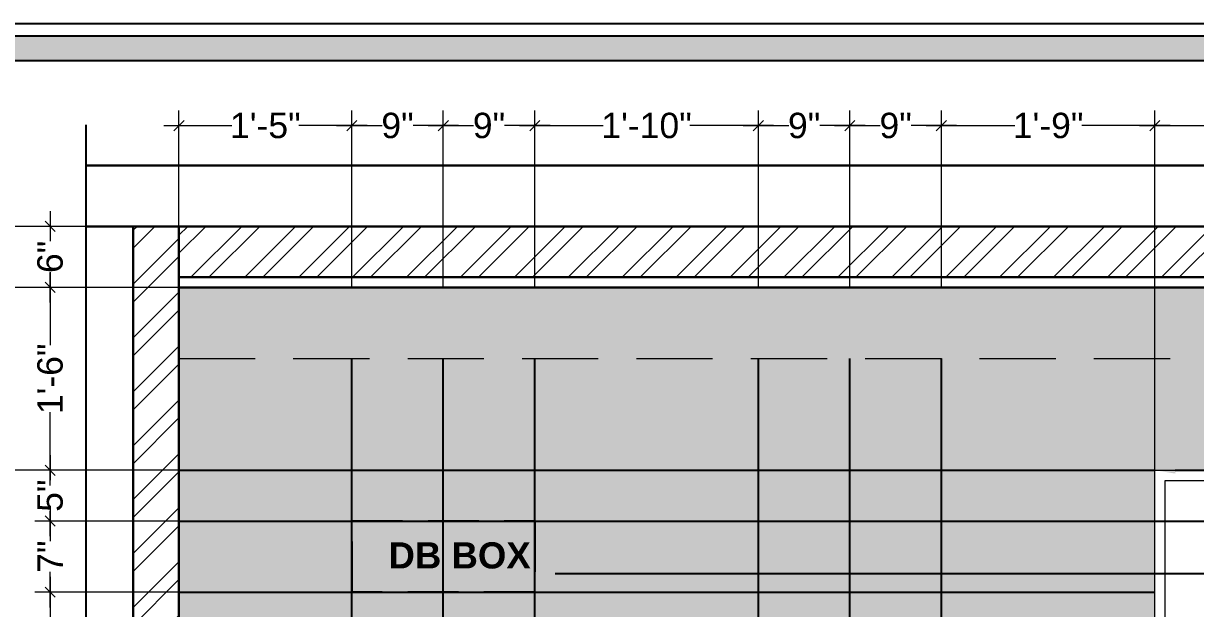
# Model space of a CAD drawing. Header units: millimetres. Extents: x 143362 to 145167, y -178521 to -176194.
# Drawn here: x 143841.9 to 143957.2, y -178317.7 to -178260.1 of the extents above; entities that cross this region are included whole.
import ezdxf
from ezdxf import colors
from ezdxf.entities.mleader import LeaderData, LeaderLine
from ezdxf.math import Vec2, Vec3

# ---------------------------------------------------------------- set-up
doc = ezdxf.new("R2010")
doc.units = ezdxf.units.MM
doc.header["$MEASUREMENT"] = 0
doc.header["$PDMODE"] = 2
doc.linetypes.add('00 . GROUND FLOOR$0$DASHED', pattern=[0.75, 0.5, -0.25])
doc.linetypes.add('DASHED2', pattern=[0.375, 0.25, -0.125])
doc.layers.get('Defpoints').update_dxf_attribs({"color": 220})
doc.layers.add('AR HATCH-7', color=7, linetype='Continuous')
for name, color, linetype, lineweight in [('FURNITURE', 32, 'Continuous', 9), ('FURNITURE-1', 252, 'Continuous', 13), ('GF FALSE CEILING', 6, 'Continuous', 35), ('Labelling', 1, 'Continuous', 25), ('NAME PLATE', 7, 'Continuous', 25), ('SECTION ( SLAB PLine )', 104, 'Continuous', 30), ('Text', 7, 'Continuous', 15), ('wall', 7, 'Continuous', 30)]:
    doc.layers.add(name, color=color, linetype=linetype, lineweight=lineweight)
doc.styles.add('Aerial', font='arial.ttf')
doc.styles.get("Standard").update_dxf_attribs({"font": 'arial.ttf', "height": 6})
doc.styles.add('style4', font='ARIALN.TTF')
doc.dimstyles.new('Cn_BT_9 ( BOLD )', dxfattribs={"dimtxt": 2.5, "dimasz": 1, "dimexe": 1.5, "dimexo": 0, "dimgap": 0.09, "dimtad": 0, "dimdec": 0, "dimzin": 3, "dimdsep": 46, "dimlunit": 4, "dimtxsty": 'Aerial', "dimblk": 'OBLIQUE', "dimcen": 0.09, "dimdle": 1.5, "dimclrd": 1, "dimclre": 1, "dimclrt": 5, "dimadec": 0, "dimazin": 0, "dimtfac": 0.75, "dimtdec": 0, "dimtofl": 0, "dimtmove": 0, "dimatfit": 3, "dimldrblk": 'OBLIQUE', "dimfxl": 0, "dimtolj": 1, "dimtzin": 0, "dimlwd": 15, "dimlwe": 15, "dimarcsym": 0})

# ---------------------------------------------------------------- blocks, each defined once
blk = doc.blocks.new('_Oblique')
at = {"layer": 'wall', "color": 0, "lineweight": -2}
blk.add_line((-0.5, -0.5), (0.5, 0.5), dxfattribs=at)
blk = doc.blocks.new('*D49')
at = {"layer": 'Defpoints', "color": 0, "ltscale": 10, "transparency": 16777216}
for p in [(143857.24, -178304.07), (143844.57, -178309.07), (143857.24, -178309.07)]:
    blk.add_point(p, dxfattribs=at)
at = {"layer": 'FURNITURE', "color": 1, "lineweight": 15, "ltscale": 10, "transparency": 16777216}
for p, q in [((143844.57, -178302.57), (143844.57, -178305.04)), ((143857.24, -178304.07), (143843.07, -178304.07)), ((143844.57, -178310.57), (143844.57, -178308.09)), ((143857.24, -178309.07), (143843.07, -178309.07))]:
    blk.add_line(p, q, dxfattribs=at)
for p, rotation in [((143844.57, -178304.07), 90), ((143844.57, -178309.07), 270)]:
    blk.add_blockref('_Oblique', p, dxfattribs=dict(at, rotation=rotation))
at = {"layer": 'FURNITURE', "color": 5, "lineweight": 30, "ltscale": 10, "transparency": 16777216, "insert": (143844.57, -178306.57), "char_height": 2.5, "attachment_point": 5, "rotation": 90, "style": 'Aerial'}
blk.add_mtext('\\A1;5"', dxfattribs=at)
blk = doc.blocks.new('*D50')
at = {"layer": 'Defpoints', "color": 0, "ltscale": 10, "transparency": 16777216}
for p in [(143857.24, -178309.07), (143844.57, -178316.07), (143857.24, -178316.07)]:
    blk.add_point(p, dxfattribs=at)
at = {"layer": 'FURNITURE', "color": 1, "lineweight": 15, "ltscale": 10, "transparency": 16777216}
for p, q in [((143844.57, -178307.57), (143844.57, -178311.05)), ((143857.24, -178309.07), (143843.07, -178309.07)), ((143844.57, -178317.57), (143844.57, -178314.08)), ((143857.24, -178316.07), (143843.07, -178316.07))]:
    blk.add_line(p, q, dxfattribs=at)
for p, rotation in [((143844.57, -178309.07), 90), ((143844.57, -178316.07), 270)]:
    blk.add_blockref('_Oblique', p, dxfattribs=dict(at, rotation=rotation))
at = {"layer": 'FURNITURE', "color": 5, "lineweight": 30, "ltscale": 10, "transparency": 16777216, "insert": (143844.57, -178312.57), "char_height": 2.5, "attachment_point": 5, "rotation": 90, "style": 'Aerial'}
blk.add_mtext('\\A1;7"', dxfattribs=at)
blk = doc.blocks.new('*D51')
at = {"layer": 'Defpoints', "color": 0, "ltscale": 10, "transparency": 16777216}
for p in [(143857.24, -178316.07), (143844.57, -178325.07), (143905.24, -178325.07)]:
    blk.add_point(p, dxfattribs=at)
at = {"layer": 'FURNITURE', "color": 1, "lineweight": 15, "ltscale": 10, "transparency": 16777216}
for p, q in [((143844.57, -178314.57), (143844.57, -178319.04)), ((143857.24, -178316.07), (143843.07, -178316.07)), ((143844.57, -178326.57), (143844.57, -178322.09)), ((143905.24, -178325.07), (143843.07, -178325.07))]:
    blk.add_line(p, q, dxfattribs=at)
for p, rotation in [((143844.57, -178316.07), 90), ((143844.57, -178325.07), 270)]:
    blk.add_blockref('_Oblique', p, dxfattribs=dict(at, rotation=rotation))
at = {"layer": 'FURNITURE', "color": 5, "lineweight": 30, "ltscale": 10, "transparency": 16777216, "insert": (143844.57, -178320.57), "char_height": 2.5, "attachment_point": 5, "rotation": 90, "style": 'Aerial'}
blk.add_mtext('\\A1;9"', dxfattribs=at)
blk = doc.blocks.new('*D54')
at = {"layer": 'Defpoints', "color": 0, "ltscale": 10, "transparency": 16777216}
for p in [(143874.24, -178270.15), (143857.24, -178286.07), (143874.24, -178286.07)]:
    blk.add_point(p, dxfattribs=at)
at = {"layer": 'FURNITURE', "color": 1, "lineweight": 15, "ltscale": 10, "transparency": 16777216}
for p, q in [((143857.24, -178286.07), (143857.24, -178268.65)), ((143874.24, -178286.07), (143874.24, -178268.65)), ((143855.74, -178270.15), (143862.45, -178270.15)), ((143875.74, -178270.15), (143869.04, -178270.15))]:
    blk.add_line(p, q, dxfattribs=at)
at = {"layer": 'FURNITURE', "color": 1, "lineweight": 15, "ltscale": 10, "transparency": 16777216, "rotation": 180}
blk.add_blockref('_Oblique', (143857.24, -178270.15), dxfattribs=at)
at = {"layer": 'FURNITURE', "color": 1, "lineweight": 15, "ltscale": 10, "transparency": 16777216}
blk.add_blockref('_Oblique', (143874.24, -178270.15), dxfattribs=at)
at = {"layer": 'FURNITURE', "color": 5, "lineweight": 30, "ltscale": 10, "transparency": 16777216, "insert": (143865.74, -178270.15), "char_height": 2.5, "attachment_point": 5, "style": 'Aerial'}
blk.add_mtext('\\A1;1\'-5"', dxfattribs=at)
blk = doc.blocks.new('*D55')
at = {"layer": 'Defpoints', "color": 0, "ltscale": 10, "transparency": 16777216}
for p in [(143883.24, -178270.15), (143874.24, -178286.07), (143883.24, -178286.07)]:
    blk.add_point(p, dxfattribs=at)
at = {"layer": 'FURNITURE', "color": 1, "lineweight": 15, "ltscale": 10, "transparency": 16777216}
for p, q in [((143874.24, -178286.07), (143874.24, -178268.65)), ((143883.24, -178286.07), (143883.24, -178268.65)), ((143872.74, -178270.15), (143877.22, -178270.15)), ((143884.74, -178270.15), (143880.27, -178270.15))]:
    blk.add_line(p, q, dxfattribs=at)
at = {"layer": 'FURNITURE', "color": 1, "lineweight": 15, "ltscale": 10, "transparency": 16777216, "rotation": 180}
blk.add_blockref('_Oblique', (143874.24, -178270.15), dxfattribs=at)
at = {"layer": 'FURNITURE', "color": 1, "lineweight": 15, "ltscale": 10, "transparency": 16777216}
blk.add_blockref('_Oblique', (143883.24, -178270.15), dxfattribs=at)
at = {"layer": 'FURNITURE', "color": 5, "lineweight": 30, "ltscale": 10, "transparency": 16777216, "insert": (143878.74, -178270.15), "char_height": 2.5, "attachment_point": 5, "style": 'Aerial'}
blk.add_mtext('\\A1;9"', dxfattribs=at)
blk = doc.blocks.new('*D56')
at = {"layer": 'Defpoints', "color": 0, "ltscale": 10, "transparency": 16777216}
for p in [(143953.24, -178270.15), (143932.24, -178286.07), (143953.24, -178304.07)]:
    blk.add_point(p, dxfattribs=at)
at = {"layer": 'FURNITURE', "color": 1, "lineweight": 15, "ltscale": 10, "transparency": 16777216}
for p, q in [((143932.24, -178286.07), (143932.24, -178268.65)), ((143953.24, -178304.07), (143953.24, -178268.65)), ((143930.74, -178270.15), (143939.45, -178270.15)), ((143954.74, -178270.15), (143946.04, -178270.15))]:
    blk.add_line(p, q, dxfattribs=at)
at = {"layer": 'FURNITURE', "color": 1, "lineweight": 15, "ltscale": 10, "transparency": 16777216, "rotation": 180}
blk.add_blockref('_Oblique', (143932.24, -178270.15), dxfattribs=at)
at = {"layer": 'FURNITURE', "color": 1, "lineweight": 15, "ltscale": 10, "transparency": 16777216}
blk.add_blockref('_Oblique', (143953.24, -178270.15), dxfattribs=at)
at = {"layer": 'FURNITURE', "color": 5, "lineweight": 30, "ltscale": 10, "transparency": 16777216, "insert": (143942.74, -178270.15), "char_height": 2.5, "attachment_point": 5, "style": 'Aerial'}
blk.add_mtext('\\A1;1\'-9"', dxfattribs=at)
blk = doc.blocks.new('*D57')
at = {"layer": 'Defpoints', "color": 0, "ltscale": 10, "transparency": 16777216}
for p in [(143989.24, -178270.15), (143953.24, -178304.07), (143989.24, -178304.07)]:
    blk.add_point(p, dxfattribs=at)
at = {"layer": 'FURNITURE', "color": 1, "lineweight": 15, "ltscale": 10, "transparency": 16777216}
for p, q in [((143953.24, -178304.07), (143953.24, -178268.65)), ((143989.24, -178304.07), (143989.24, -178268.65)), ((143951.74, -178270.15), (143967.83, -178270.15)), ((143990.74, -178270.15), (143974.66, -178270.15))]:
    blk.add_line(p, q, dxfattribs=at)
at = {"layer": 'FURNITURE', "color": 1, "lineweight": 15, "ltscale": 10, "transparency": 16777216, "rotation": 180}
blk.add_blockref('_Oblique', (143953.24, -178270.15), dxfattribs=at)
at = {"layer": 'FURNITURE', "color": 1, "lineweight": 15, "ltscale": 10, "transparency": 16777216}
blk.add_blockref('_Oblique', (143989.24, -178270.15), dxfattribs=at)
at = {"layer": 'FURNITURE', "color": 5, "lineweight": 30, "ltscale": 10, "transparency": 16777216, "insert": (143971.24, -178270.15), "char_height": 2.5, "attachment_point": 5, "style": 'Aerial'}
blk.add_mtext('\\A1;3\'-0"', dxfattribs=at)
blk = doc.blocks.new('LAYOUT FILE')
at = {"layer": 'NAME PLATE', "true_color": 0xd39e00}
h = blk.add_hatch(color=42, dxfattribs=at)
h.paths.add_polyline_path([(3346889.83, -513806.18), (3346889.83, -514260.7), (3347535.56, -514260.7), (3347535.56, -513806.18)])
h.paths.add_polyline_path([(3346894.36, -513810.71), (3347531.03, -513810.71), (3347531.03, -514256.17), (3346894.36, -514256.17)], flags=16)
at = {"layer": 'NAME PLATE', "color": 42, "true_color": 0xd39e00}
for points in [[(3346887.56, -513803.91), (3347537.83, -513803.91), (3347537.83, -514262.96), (3346887.56, -514262.96)], [(3346889.83, -513806.18), (3347535.56, -513806.18), (3347535.56, -514260.7), (3346889.83, -514260.7)], [(3346894.36, -513810.71), (3347531.03, -513810.71), (3347531.03, -514256.17), (3346894.36, -514256.17)]]:
    blk.add_lwpolyline(points, close=True, dxfattribs=at)
blk = doc.blocks.new('*D81')
at = {"layer": 'Defpoints', "color": 0, "ltscale": 10, "transparency": 16777216}
for p in [(143844.57, -178286.07), (143857.24, -178286.07), (143857.24, -178304.07)]:
    blk.add_point(p, dxfattribs=at)
at = {"layer": 'FURNITURE', "color": 1, "lineweight": 15, "ltscale": 10, "transparency": 16777216}
for p, q in [((143844.57, -178284.57), (143844.57, -178291.77)), ((143857.24, -178286.07), (143843.07, -178286.07)), ((143844.57, -178305.57), (143844.57, -178298.36)), ((143857.24, -178304.07), (143843.07, -178304.07))]:
    blk.add_line(p, q, dxfattribs=at)
for p, rotation in [((143844.57, -178286.07), 90), ((143844.57, -178304.07), 270)]:
    blk.add_blockref('_Oblique', p, dxfattribs=dict(at, rotation=rotation))
at = {"layer": 'FURNITURE', "color": 5, "lineweight": 30, "ltscale": 10, "transparency": 16777216, "insert": (143844.57, -178295.07), "char_height": 2.5, "attachment_point": 5, "rotation": 90, "style": 'Aerial'}
blk.add_mtext('\\A1;1\'-6"', dxfattribs=at)
blk = doc.blocks.new('*D82')
at = {"layer": 'Defpoints', "color": 0, "ltscale": 10, "transparency": 16777216}
for p in [(143844.57, -178280.07), (143857.24, -178280.07), (143857.24, -178286.07)]:
    blk.add_point(p, dxfattribs=at)
at = {"layer": 'FURNITURE', "color": 1, "lineweight": 15, "ltscale": 10, "transparency": 16777216}
for p, q in [((143844.57, -178278.57), (143844.57, -178281.53)), ((143857.24, -178280.07), (143843.07, -178280.07)), ((143844.57, -178287.57), (143844.57, -178284.6)), ((143857.24, -178286.07), (143843.07, -178286.07))]:
    blk.add_line(p, q, dxfattribs=at)
for p, rotation in [((143844.57, -178280.07), 90), ((143844.57, -178286.07), 270)]:
    blk.add_blockref('_Oblique', p, dxfattribs=dict(at, rotation=rotation))
at = {"layer": 'FURNITURE', "color": 5, "lineweight": 30, "ltscale": 10, "transparency": 16777216, "insert": (143844.57, -178283.07), "char_height": 2.5, "attachment_point": 5, "rotation": 90, "style": 'Aerial'}
blk.add_mtext('\\A1;6"', dxfattribs=at)
blk = doc.blocks.new('*D84')
at = {"layer": 'Defpoints', "color": 0, "ltscale": 10, "transparency": 16777216}
for p in [(143892.24, -178270.15), (143883.24, -178286.07), (143892.24, -178286.07)]:
    blk.add_point(p, dxfattribs=at)
at = {"layer": 'FURNITURE', "color": 1, "lineweight": 15, "ltscale": 10, "transparency": 16777216}
for p, q in [((143883.24, -178286.07), (143883.24, -178268.65)), ((143892.24, -178286.07), (143892.24, -178268.65)), ((143881.74, -178270.15), (143886.22, -178270.15)), ((143893.74, -178270.15), (143889.27, -178270.15))]:
    blk.add_line(p, q, dxfattribs=at)
at = {"layer": 'FURNITURE', "color": 1, "lineweight": 15, "ltscale": 10, "transparency": 16777216, "rotation": 180}
blk.add_blockref('_Oblique', (143883.24, -178270.15), dxfattribs=at)
at = {"layer": 'FURNITURE', "color": 1, "lineweight": 15, "ltscale": 10, "transparency": 16777216}
blk.add_blockref('_Oblique', (143892.24, -178270.15), dxfattribs=at)
at = {"layer": 'FURNITURE', "color": 5, "lineweight": 30, "ltscale": 10, "transparency": 16777216, "insert": (143887.74, -178270.15), "char_height": 2.5, "attachment_point": 5, "style": 'Aerial'}
blk.add_mtext('\\A1;9"', dxfattribs=at)
blk = doc.blocks.new('*D85')
at = {"layer": 'Defpoints', "color": 0, "ltscale": 10, "transparency": 16777216}
for p in [(143914.24, -178270.15), (143892.24, -178286.07), (143914.24, -178286.07)]:
    blk.add_point(p, dxfattribs=at)
at = {"layer": 'FURNITURE', "color": 1, "lineweight": 15, "ltscale": 10, "transparency": 16777216}
for p, q in [((143892.24, -178286.07), (143892.24, -178268.65)), ((143914.24, -178286.07), (143914.24, -178268.65)), ((143890.74, -178270.15), (143898.98, -178270.15)), ((143915.74, -178270.15), (143907.51, -178270.15))]:
    blk.add_line(p, q, dxfattribs=at)
at = {"layer": 'FURNITURE', "color": 1, "lineweight": 15, "ltscale": 10, "transparency": 16777216, "rotation": 180}
blk.add_blockref('_Oblique', (143892.24, -178270.15), dxfattribs=at)
at = {"layer": 'FURNITURE', "color": 1, "lineweight": 15, "ltscale": 10, "transparency": 16777216}
blk.add_blockref('_Oblique', (143914.24, -178270.15), dxfattribs=at)
at = {"layer": 'FURNITURE', "color": 5, "lineweight": 30, "ltscale": 10, "transparency": 16777216, "insert": (143903.24, -178270.15), "char_height": 2.5, "attachment_point": 5, "style": 'Aerial'}
blk.add_mtext('\\A1;1\'-10"', dxfattribs=at)
blk = doc.blocks.new('*D86')
at = {"layer": 'Defpoints', "color": 0, "ltscale": 10, "transparency": 16777216}
for p in [(143923.24, -178270.15), (143914.24, -178286.07), (143923.24, -178286.07)]:
    blk.add_point(p, dxfattribs=at)
at = {"layer": 'FURNITURE', "color": 1, "lineweight": 15, "ltscale": 10, "transparency": 16777216}
for p, q in [((143914.24, -178286.07), (143914.24, -178268.65)), ((143923.24, -178286.07), (143923.24, -178268.65)), ((143912.74, -178270.15), (143917.22, -178270.15)), ((143924.74, -178270.15), (143920.27, -178270.15))]:
    blk.add_line(p, q, dxfattribs=at)
at = {"layer": 'FURNITURE', "color": 1, "lineweight": 15, "ltscale": 10, "transparency": 16777216, "rotation": 180}
blk.add_blockref('_Oblique', (143914.24, -178270.15), dxfattribs=at)
at = {"layer": 'FURNITURE', "color": 1, "lineweight": 15, "ltscale": 10, "transparency": 16777216}
blk.add_blockref('_Oblique', (143923.24, -178270.15), dxfattribs=at)
at = {"layer": 'FURNITURE', "color": 5, "lineweight": 30, "ltscale": 10, "transparency": 16777216, "insert": (143918.74, -178270.15), "char_height": 2.5, "attachment_point": 5, "style": 'Aerial'}
blk.add_mtext('\\A1;9"', dxfattribs=at)
blk = doc.blocks.new('*D87')
at = {"layer": 'Defpoints', "color": 0, "ltscale": 10, "transparency": 16777216}
for p in [(143932.24, -178270.15), (143923.24, -178286.07), (143932.24, -178286.07)]:
    blk.add_point(p, dxfattribs=at)
at = {"layer": 'FURNITURE', "color": 1, "lineweight": 15, "ltscale": 10, "transparency": 16777216}
for p, q in [((143923.24, -178286.07), (143923.24, -178268.65)), ((143932.24, -178286.07), (143932.24, -178268.65)), ((143921.74, -178270.15), (143926.22, -178270.15)), ((143933.74, -178270.15), (143929.27, -178270.15))]:
    blk.add_line(p, q, dxfattribs=at)
at = {"layer": 'FURNITURE', "color": 1, "lineweight": 15, "ltscale": 10, "transparency": 16777216, "rotation": 180}
blk.add_blockref('_Oblique', (143923.24, -178270.15), dxfattribs=at)
at = {"layer": 'FURNITURE', "color": 1, "lineweight": 15, "ltscale": 10, "transparency": 16777216}
blk.add_blockref('_Oblique', (143932.24, -178270.15), dxfattribs=at)
at = {"layer": 'FURNITURE', "color": 5, "lineweight": 30, "ltscale": 10, "transparency": 16777216, "insert": (143927.74, -178270.15), "char_height": 2.5, "attachment_point": 5, "style": 'Aerial'}
blk.add_mtext('\\A1;9"', dxfattribs=at)
blk = doc.blocks.new('*D94')
at = {"layer": 'Defpoints', "color": 0, "ltscale": 10, "transparency": 16777216}
for p in [(143857.24, -178304.07), (143838.44, -178397.07), (143857.24, -178397.07)]:
    blk.add_point(p, dxfattribs=at)
at = {"layer": 'FURNITURE', "color": 1, "lineweight": 15, "ltscale": 10, "transparency": 16777216}
for p, q in [((143838.44, -178302.57), (143838.44, -178347.16)), ((143857.24, -178304.07), (143836.94, -178304.07)), ((143838.44, -178398.57), (143838.44, -178353.97)), ((143857.24, -178397.07), (143836.94, -178397.07))]:
    blk.add_line(p, q, dxfattribs=at)
for p, rotation in [((143838.44, -178304.07), 90), ((143838.44, -178397.07), 270)]:
    blk.add_blockref('_Oblique', p, dxfattribs=dict(at, rotation=rotation))
at = {"layer": 'FURNITURE', "color": 5, "lineweight": 30, "ltscale": 10, "transparency": 16777216, "insert": (143838.44, -178350.57), "char_height": 2.5, "attachment_point": 5, "rotation": 90, "style": 'Aerial'}
blk.add_mtext('\\A1;7\'-9"', dxfattribs=at)
blk = doc.blocks.new('*D95')
at = {"layer": 'Defpoints', "color": 0, "ltscale": 10, "transparency": 16777216}
for p in [(143838.44, -178286.07), (143857.24, -178286.07), (143857.24, -178304.07)]:
    blk.add_point(p, dxfattribs=at)
at = {"layer": 'FURNITURE', "color": 1, "lineweight": 15, "ltscale": 10, "transparency": 16777216}
for p, q in [((143838.44, -178284.57), (143838.44, -178291.77)), ((143857.24, -178286.07), (143836.94, -178286.07)), ((143838.44, -178305.57), (143838.44, -178298.36)), ((143857.24, -178304.07), (143836.94, -178304.07))]:
    blk.add_line(p, q, dxfattribs=at)
for p, rotation in [((143838.44, -178286.07), 90), ((143838.44, -178304.07), 270)]:
    blk.add_blockref('_Oblique', p, dxfattribs=dict(at, rotation=rotation))
at = {"layer": 'FURNITURE', "color": 5, "lineweight": 30, "ltscale": 10, "transparency": 16777216, "insert": (143838.44, -178295.07), "char_height": 2.5, "attachment_point": 5, "rotation": 90, "style": 'Aerial'}
blk.add_mtext('\\A1;1\'-6"', dxfattribs=at)
blk = doc.blocks.new('*D96')
at = {"layer": 'Defpoints', "color": 0, "ltscale": 10, "transparency": 16777216}
for p in [(143838.44, -178280.07), (143857.24, -178280.07), (143857.24, -178286.07)]:
    blk.add_point(p, dxfattribs=at)
at = {"layer": 'FURNITURE', "color": 1, "lineweight": 15, "ltscale": 10, "transparency": 16777216}
for p, q in [((143838.44, -178278.57), (143838.44, -178281.53)), ((143857.24, -178280.07), (143836.94, -178280.07)), ((143838.44, -178287.57), (143838.44, -178284.6)), ((143857.24, -178286.07), (143836.94, -178286.07))]:
    blk.add_line(p, q, dxfattribs=at)
for p, rotation in [((143838.44, -178280.07), 90), ((143838.44, -178286.07), 270)]:
    blk.add_blockref('_Oblique', p, dxfattribs=dict(at, rotation=rotation))
at = {"layer": 'FURNITURE', "color": 5, "lineweight": 30, "ltscale": 10, "transparency": 16777216, "insert": (143838.44, -178283.07), "char_height": 2.5, "attachment_point": 5, "rotation": 90, "style": 'Aerial'}
blk.add_mtext('\\A1;6"', dxfattribs=at)

msp = doc.modelspace()

# ---------------------------------------------------------------- hatches: boundary and pattern name
at = {"layer": 'AR HATCH-7', "lineweight": 0, "true_color": 0x939598, "transparency": 33554687}
h = msp.add_hatch(dxfattribs=at)
h.set_pattern_fill('ANSI32', color=252, scale=10)
h.set_pattern_definition([(45, (9335.474, 5129.873), (-2.65165043, 2.65165043), []), (45, (9337.242, 5129.873), (-2.65165043, 2.65165043), [])])
h.paths.add_polyline_path([(143857.24, -178280.07), (143852.74, -178280.07), (143852.74, -178397.07), (143857.24, -178397.07)])
h.paths.add_polyline_path([(143999.25, -178280.07), (143995.24, -178280.07), (143995.24, -178397.07), (143999.25, -178397.07)])
at = {"layer": 'AR HATCH-7', "lineweight": 30, "ltscale": 10, "true_color": 0xeae8e6}
h = msp.add_hatch(color=254, dxfattribs=at)
h.dxf.hatch_style = 1
h.paths.add_polyline_path([(143953.24, -178304.07), (143989.24, -178304.07), (143989.24, -178394.07), (143995.24, -178394.07), (143995.24, -178286.07), (143857.24, -178286.07), (143857.24, -178394.07), (143953.24, -178394.07)])
at = {"layer": 'FURNITURE-1', "lineweight": 0, "transparency": 33554572}
h = msp.add_hatch(dxfattribs=at)
h.set_pattern_fill('ANSI32', color=6, scale=10)
h.set_pattern_definition([(45, (9335.474, 5124.8733), (-2.65165043, 2.65165043), []), (45, (9337.242, 5124.8733), (-2.65165043, 2.65165043), [])])
h.paths.add_polyline_path([(143995.24, -178280.07), (143857.24, -178280.07), (143857.24, -178285.07), (143995.24, -178285.07)])

# ---------------------------------------------------------------- linework, layer by layer
at = {"layer": 'FURNITURE', "lineweight": 25}
for p, q in [((143874.24, -178394.07), (143874.24, -178293.07)), ((143883.24, -178394.07), (143883.24, -178293.07)), ((143892.24, -178330.62), (143892.24, -178293.07)), ((143914.24, -178327.48), (143914.24, -178293.07)), ((143923.24, -178394.07), (143923.24, -178293.07)), ((143932.24, -178394.07), (143932.24, -178293.07)), ((143857.24, -178304.07), (143953.24, -178304.07)), ((143857.24, -178309.07), (143953.24, -178309.07)), ((143857.24, -178316.07), (143953.24, -178316.07))]:
    msp.add_line(p, q, dxfattribs=at)
at = {"layer": 'FURNITURE', "color": 252, "lineweight": 25, "true_color": 0x939598, "transparency": 33554687}
msp.add_lwpolyline([(143848.07, -178270.07), (143848.07, -178330.43), (143846.14, -178331.49), (143850.26, -178331.74), (143848.07, -178332.76), (143848.07, -178403.16)], dxfattribs=at)
at = {"layer": 'FURNITURE', "lineweight": 13, "ltscale": 10}
for points in [[(143953.24, -178397.07), (143953.24, -178304.07), (143989.24, -178304.07), (143989.24, -178397.07)], [(143954.24, -178397.07), (143954.24, -178305.07), (143988.24, -178305.07), (143988.24, -178397.07)]]:
    msp.add_lwpolyline(points, dxfattribs=at)
at = {"layer": 'FURNITURE', "linetype": '00 . GROUND FLOOR$0$DASHED', "lineweight": 30, "ltscale": 10}
msp.add_lwpolyline([(143874.24, -178309.07), (143892.24, -178309.07), (143892.24, -178316.07), (143874.24, -178316.07)], close=True, dxfattribs=at)
at = {"layer": 'GF FALSE CEILING', "lineweight": 30}
for p, q in [((143857.24, -178285.07), (143995.24, -178285.07)), ((143857.24, -178286.07), (143995.24, -178286.07))]:
    msp.add_line(p, q, dxfattribs=at)
at = {"layer": 'Labelling', "color": 251, "linetype": 'DASHED2', "lineweight": 0, "ltscale": 30, "true_color": 0x636466, "transparency": 33554687}
msp.add_line((143857.24, -178293.07), (143995.24, -178293.07), dxfattribs=at)
at = {"layer": 'SECTION ( SLAB PLine )', "color": 1}
for p, q in [((143848.07, -178274.07), (144003.65, -178274.07)), ((143848.07, -178280.07), (144003.65, -178280.07))]:
    msp.add_line(p, q, dxfattribs=at)
at = {"layer": 'wall', "lineweight": 30}
for p, q in [((143852.74, -178280.07), (143852.74, -178397.07)), ((143857.24, -178280.07), (143857.24, -178397.07))]:
    msp.add_line(p, q, dxfattribs=at)

# ---------------------------------------------------------------- block references
at = {"layer": 'NAME PLATE', "lineweight": 0, "xscale": 0.5353823537288481, "yscale": 0.5353823537288481, "zscale": 0.5353823537288481}
msp.add_blockref('LAYOUT FILE', (-1648081.74, 96821.46, 0.13), dxfattribs=at)

# ---------------------------------------------------------------- texts
at = {"layer": 'Text', "lineweight": 0, "insert": (143877.85, -178311.16, -0.01), "char_height": 2.5757, "width": 28.5831, "attachment_point": 1}
msp.add_mtext('{\\fArial Rounded MT Bold|b0|i0|c0|p34;DB BOX}', dxfattribs=at)

# ---------------------------------------------------------------- dimensions: what is measured, and where the dimension line sits
at = {"layer": 'FURNITURE', "lineweight": 30, "ltscale": 10}
dim = msp.add_linear_dim(base=(143874.24, -178270.15), p1=(143857.24, -178286.07), p2=(143874.24, -178286.07), dimstyle='Cn_BT_9 ( BOLD )', dxfattribs=at)
dim.commit()
dim.dimension.update_dxf_attribs({"geometry": '*D54', "text_midpoint": (143865.74, -178270.15)})
for base, p1, p2, picture, middle in [((143883.24, -178270.15), (143874.24, -178286.07), (143883.24, -178286.07), '*D55', (143878.74, -178270.15)), ((143892.24, -178270.15), (143883.24, -178286.07), (143892.24, -178286.07), '*D84', (143887.74, -178270.15)), ((143914.24, -178270.15), (143892.24, -178286.07), (143914.24, -178286.07), '*D85', (143903.24, -178270.15)), ((143923.24, -178270.15), (143914.24, -178286.07), (143923.24, -178286.07), '*D86', (143918.74, -178270.15)), ((143932.24, -178270.15), (143923.24, -178286.07), (143932.24, -178286.07), '*D87', (143927.74, -178270.15)), ((143953.24, -178270.15), (143932.24, -178286.07), (143953.24, -178304.07), '*D56', (143942.74, -178270.15)), ((143989.24, -178270.15), (143953.24, -178304.07), (143989.24, -178304.07), '*D57', (143971.24, -178270.15))]:
    dim = msp.add_linear_dim(base=base, p1=p1, p2=p2, dimstyle='Cn_BT_9 ( BOLD )', override={"dimtmove": 1}, dxfattribs=at)
    dim.commit()
    dim.dimension.update_dxf_attribs({"geometry": picture, "text_midpoint": middle})
for base, p1, p2, picture, middle in [((143838.44, -178280.07), (143857.24, -178286.07), (143857.24, -178280.07), '*D96', (143838.44, -178283.07)), ((143844.57, -178280.07), (143857.24, -178286.07), (143857.24, -178280.07), '*D82', (143844.57, -178283.07)), ((143838.44, -178286.07), (143857.24, -178304.07), (143857.24, -178286.07), '*D95', (143838.44, -178295.07)), ((143844.57, -178286.07), (143857.24, -178304.07), (143857.24, -178286.07), '*D81', (143844.57, -178295.07)), ((143844.57, -178316.07), (143857.24, -178309.07), (143857.24, -178316.07), '*D50', (143844.57, -178312.57)), ((143844.57, -178325.07), (143857.24, -178316.07), (143905.24, -178325.07), '*D51', (143844.57, -178320.57))]:
    dim = msp.add_linear_dim(base=base, p1=p1, p2=p2, angle=90, dimstyle='Cn_BT_9 ( BOLD )', override={"dimtmove": 1}, dxfattribs=at)
    dim.commit()
    dim.dimension.update_dxf_attribs({"geometry": picture, "text_midpoint": middle})
for base, p2, picture, middle in [((143838.44, -178397.07), (143857.24, -178397.07), '*D94', (143838.44, -178350.57)), ((143844.57, -178309.07), (143857.24, -178309.07), '*D49', (143844.57, -178306.57))]:
    dim = msp.add_linear_dim(base=base, p1=(143857.24, -178304.07), p2=p2, angle=90, dimstyle='Cn_BT_9 ( BOLD )', dxfattribs=at)
    dim.commit()
    dim.dimension.update_dxf_attribs({"geometry": picture, "text_midpoint": middle})

# ---------------------------------------------------------------- leaders
at = {"layer": 'Text', "color": 1, "lineweight": 0, "ltscale": 20}
ml = msp.add_multileader_mtext('Standard', dxfattribs=at)
ml.set_content('6MM x 4MM\\PGroove in panelling', color=1, style='style4')
ml.set_leader_properties()
ml.build(insert=Vec2(0, 0))
ml.multileader.update_dxf_attribs({"dogleg_length": 2.02, "arrow_head_size": 2})
ctx = ml.context
ctx.base_point, ctx.char_height, ctx.arrow_head_size, ctx.landing_gap_size, ctx.plane_origin = Vec3(144007.9, -178303.96), 3, 2, 0.4, Vec3(143944.66, -178303.96)
notes = []
notes.append((ctx, [(0, (1, 1, 0), (144005.88, -178303.96), (1, 0), 2.02, [(0, [(143953.24, -178304.07)], 0, [])])]))
ctx.mtext.insert = Vec3(144008.3, -178302.02)
ml = msp.add_multileader_mtext('Standard', dxfattribs=at)
ml.set_content('', color=1, style='style4')
ml.set_leader_properties()
ml.build(insert=Vec2(0, 0))
ml.multileader.update_dxf_attribs({"dogleg_length": 2.02, "arrow_head_size": 2})
ctx = ml.context
ctx.base_point, ctx.char_height, ctx.arrow_head_size, ctx.landing_gap_size, ctx.plane_origin, ctx.plane_x_axis, ctx.plane_y_axis = Vec3(143969.94, -178304.07), 3, 2, 0.4, Vec3(143953.24, -178309.07), Vec3(0, 1), Vec3(-1, 0)
notes.append((ctx, [(0, (1, 1, 0), (143969.94, -178309.07), (0, 1), 5, [(0, [(143947.24, -178309.07)], 0, [])])]))
ctx.mtext.insert, ctx.mtext.text_direction, ctx.mtext.rotation = Vec3(143968.44, -178303.67), Vec3(0, 1), 1.570796
ml = msp.add_multileader_mtext('Standard', dxfattribs=at)
ml.set_content('Push to \\Popen shutter for DB', color=1, style='style4')
ml.set_leader_properties()
ml.build(insert=Vec2(0, 0))
ml.multileader.update_dxf_attribs({"dogleg_length": 2.02, "arrow_head_size": 2})
ctx = ml.context
ctx.base_point, ctx.char_height, ctx.arrow_head_size, ctx.landing_gap_size, ctx.plane_origin = Vec3(144007.9, -178314.23), 3, 2, 0.4, Vec3(143944.66, -178314.23)
notes.append((ctx, [(0, (1, 1, 0), (144005.88, -178314.23), (1, 0), 2.02, [(0, [(143892.24, -178314.23)], 0, [])])]))
ctx.mtext.insert = Vec3(144008.3, -178312.32)
for ctx, leaders in notes:
    for number, flags, end, landing, length, lines in leaders:
        leader = LeaderData()
        leader.index, (leader.has_last_leader_line, leader.has_dogleg_vector, leader.attachment_direction) = number, flags
        leader.last_leader_point, leader.dogleg_vector, leader.dogleg_length = Vec3(end), Vec3(landing), length
        for number, points, colour, breaks in lines:
            line = LeaderLine()
            line.index, line.vertices, line.color, line.breaks = number, Vec3.list(points), colors.encode_raw_color(colour), breaks
            leader.lines.append(line)
        ctx.leaders.append(leader)

doc.saveas('drawing.dxf')
